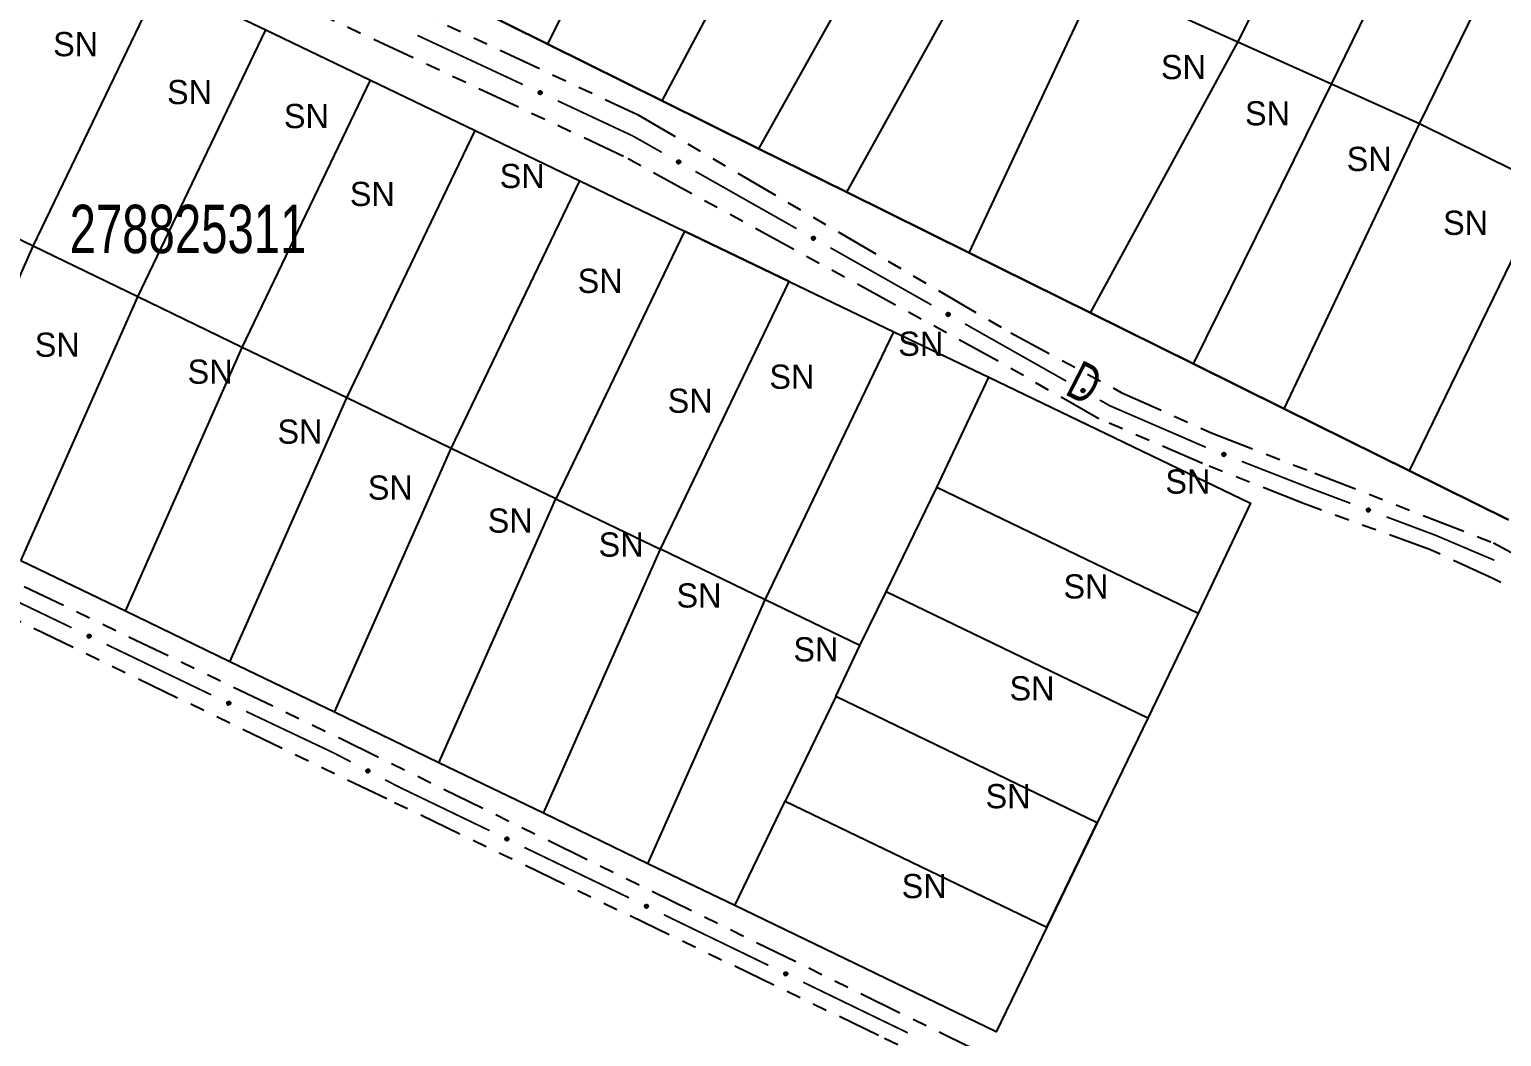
# Model space of a CAD drawing. Extents: x 203665 to 205970, y 4870865 to 4873745.
# Drawn here: x 204718.4 to 204870.5, y 4873324.7 to 4873428.7 of the extents above; entities that cross this region are included whole.
import ezdxf
from ezdxf.enums import TextEntityAlignment as Align

# ---------------------------------------------------------------- set-up
doc = ezdxf.new("R2010")
doc.units = 0
doc.header["$LTSCALE"] = 1.5
doc.header["$MEASUREMENT"] = 0
doc.linetypes.add('TRACO_25', pattern=[8, 3, -1, 1, -1, 1, -1])
for name, color, linetype in [('CD_MALHA_LOTES', 7, 'CONTINUOUS'), ('CD_TXT_QUADRA', 7, 'CONTINUOUS'), ('RU-QUADRA', 210, 'CONTINUOUS'), ('SV-EIXO-RUA-N-PAV', 6, 'CONTINUOUS'), ('SV-RUA-NAO-PAV', 7, 'CONTINUOUS'), ('SV-TXT-RUA-N-PAV', 7, 'CONTINUOUS'), ('Th_NmrPort', 1, 'CONTINUOUS')]:
    doc.layers.add(name, color=color, linetype=linetype)
doc.styles.add('ARIAL', font='ARIAL.SHX')

msp = doc.modelspace()

# ---------------------------------------------------------------- linework, layer by layer
at = {"layer": 'CD_MALHA_LOTES', "linetype": 'Continuous', "flags": 128}
for points in [[(204843.24, 4873427.44), (204858.12, 4873456.89)], [(204771.943494, 4873427.220193), (204785.618593, 4873454.893959)], [(204852.943081, 4873423.081618), (204867.333858, 4873452.626252)], [(204783.785183, 4873421.356903), (204798.52, 4873449.13)], [(204862.03, 4873419), (204876.427089, 4873448.418324)], [(204793.75551, 4873416.420199), (204809.085103, 4873443.826472)], [(204802.842351, 4873411.920944), (204818.022138, 4873439.340211)], [(204718.787202, 4873406.33619), (204731.991326, 4873433.882098)], [(204731.991326, 4873433.882098), (204742.809882, 4873428.689906)], [(204815.474687, 4873405.666174), (204828.74, 4873433.96)], [(204843.24, 4873427.44), (204828.74, 4873433.96)], [(204771.943494, 4873427.220193), (204763.474176, 4873431.413688)], [(204729.59346, 4873401.125827), (204742.809882, 4873428.689906)], [(204742.809882, 4873428.689906), (204753.628437, 4873423.497715)], [(204783.785183, 4873421.356903), (204771.943494, 4873427.220193)], [(204828.011592, 4873399.458655), (204843.24, 4873427.44)], [(204852.943081, 4873423.081618), (204843.24, 4873427.44)], [(204740.37238, 4873395.877123), (204753.628437, 4873423.497715)], [(204753.628437, 4873423.497715), (204764.444269, 4873418.299852)], [(204838.676933, 4873394.177822), (204852.943081, 4873423.081618)], [(204862.03, 4873419), (204852.943081, 4873423.081618)], [(204793.75551, 4873416.420199), (204783.785183, 4873421.356903)], [(204848.038802, 4873389.54239), (204862.03, 4873419)], [(204875.23, 4873412.45), (204862.03, 4873419)], [(204751.177276, 4873390.663924), (204764.444269, 4873418.299852)], [(204764.444269, 4873418.299852), (204775.260101, 4873413.101988)], [(204802.842351, 4873411.920944), (204793.75551, 4873416.420199)], [(204761.982173, 4873385.450724), (204775.260101, 4873413.101988)], [(204775.260101, 4873413.101988), (204786.075933, 4873407.904125)], [(204718.787202, 4873406.33619), (204707.980945, 4873411.546553)], [(204815.474687, 4873405.666174), (204802.842351, 4873411.920944)], [(204860.981651, 4873383.133872), (204875.23, 4873412.45)], [(204786.075933, 4873407.904125), (204772.78707, 4873380.237525)], [(204796.891765, 4873402.706262), (204786.075933, 4873407.904125)], [(204706.708152, 4873379.04622), (204718.787202, 4873406.33619)], [(204729.59346, 4873401.125827), (204718.787202, 4873406.33619)], [(204828.011592, 4873399.458655), (204815.474687, 4873405.666174)], [(204783.591966, 4873375.024325), (204796.891765, 4873402.706262)], [(204796.891765, 4873402.706262), (204807.707597, 4873397.508399)], [(204717.507783, 4873373.829464), (204729.59346, 4873401.125827)], [(204740.37238, 4873395.877123), (204729.59346, 4873401.125827)], [(204838.676933, 4873394.177822), (204828.011592, 4873399.458655)], [(204794.396864, 4873369.811125), (204807.707597, 4873397.508399)], [(204807.707597, 4873397.508399), (204817.50984, 4873392.796609)], [(204728.307415, 4873368.612707), (204740.37238, 4873395.877123)], [(204751.177276, 4873390.663924), (204740.37238, 4873395.877123)], [(204848.038802, 4873389.54239), (204838.676933, 4873394.177822)], [(204812.149124, 4873381.419748), (204817.50984, 4873392.796609)], [(204817.50984, 4873392.796609), (204844.549418, 4873379.801949)], [(204739.107049, 4873363.395949), (204751.177276, 4873390.663924)], [(204761.982173, 4873385.450724), (204751.177276, 4873390.663924)], [(204860.981651, 4873383.133872), (204848.038802, 4873389.54239)], [(204749.906684, 4873358.179192), (204761.982173, 4873385.450724)], [(204772.78707, 4873380.237525), (204761.982173, 4873385.450724)], [(204871.219246, 4873378.064833), (204860.981651, 4873383.133872)], [(204806.929586, 4873370.614359), (204812.149124, 4873381.419748)], [(204839.162541, 4873368.37093), (204812.149124, 4873381.419748)], [(204760.706318, 4873352.962434), (204772.78707, 4873380.237525)], [(204772.78707, 4873380.237525), (204783.591966, 4873375.024325)], [(204844.549418, 4873379.801949), (204839.162541, 4873368.37093)], [(204771.505953, 4873347.745676), (204783.591966, 4873375.024325)], [(204794.396864, 4873369.811125), (204783.591966, 4873375.024325)], [(204728.307415, 4873368.612707), (204717.507783, 4873373.829464)], [(204804.18493, 4873365.06984), (204806.929586, 4873370.614359)], [(204833.943004, 4873357.565542), (204806.929586, 4873370.614359)], [(204782.30559, 4873342.528917), (204794.396864, 4873369.811125)], [(204804.18493, 4873365.06984), (204794.396864, 4873369.811125)], [(204739.107049, 4873363.395949), (204728.307415, 4873368.612707)], [(204839.162541, 4873368.37093), (204833.943004, 4873357.565542)], [(204801.710049, 4873359.80897), (204804.18493, 4873365.06984)], [(204749.906684, 4873358.179192), (204739.107049, 4873363.395949)], [(204801.710049, 4873359.80897), (204796.490511, 4873349.003582)], [(204828.723466, 4873346.760153), (204801.710049, 4873359.80897)], [(204760.706318, 4873352.962434), (204749.906684, 4873358.179192)], [(204833.943004, 4873357.565542), (204828.723466, 4873346.760153)], [(204771.505953, 4873347.745676), (204760.706318, 4873352.962434)], [(204791.270973, 4873338.198193), (204796.490511, 4873349.003582)], [(204796.490511, 4873349.003582), (204823.503929, 4873335.954764)], [(204782.30559, 4873342.528917), (204771.505953, 4873347.745676)], [(204823.503929, 4873335.954764), (204828.723466, 4873346.760153)], [(204791.270973, 4873338.198193), (204782.30559, 4873342.528917)], [(204818.284391, 4873325.149375), (204791.270973, 4873338.198193)], [(204823.503929, 4873335.954764), (204818.284391, 4873325.149375)]]:
    msp.add_lwpolyline(points, dxfattribs=at)
at = {"layer": 'RU-QUADRA', "linetype": 'Continuous', "flags": 128}
for points in [[(204707.913803, 4873458.923831), (204719.563892, 4873453.15541), (204730.317831, 4873447.830708), (204741.519777, 4873442.284181), (204752.273707, 4873436.959484), (204763.474176, 4873431.413688), (204771.943494, 4873427.220193), (204783.785183, 4873421.356903), (204793.75551, 4873416.420199), (204802.842351, 4873411.920944), (204815.474687, 4873405.666174), (204828.011592, 4873399.458655), (204838.676933, 4873394.177822), (204848.038802, 4873389.54239), (204860.981651, 4873383.133872), (204871.219246, 4873378.064833)], [(204731.991326, 4873433.882098), (204742.809882, 4873428.689906), (204753.628437, 4873423.497715), (204764.444269, 4873418.299852), (204775.260101, 4873413.101988), (204786.075933, 4873407.904125), (204796.891765, 4873402.706262), (204807.707597, 4873397.508399), (204817.50984, 4873392.796609), (204844.549418, 4873379.801949), (204839.162541, 4873368.37093), (204833.943004, 4873357.565542), (204828.723466, 4873346.760153), (204823.503929, 4873335.954764), (204818.284391, 4873325.149375), (204791.270973, 4873338.198193), (204782.30559, 4873342.528917), (204771.505953, 4873347.745676), (204760.706318, 4873352.962434), (204749.906684, 4873358.179192), (204739.107049, 4873363.395949), (204728.307415, 4873368.612707), (204717.507783, 4873373.829464)]]:
    msp.add_lwpolyline(points, dxfattribs=at)
at = {"layer": 'SV-EIXO-RUA-N-PAV', "const_width": 0.18}
for points in [[(204758.486043, 4873428.128653), (204769.361427, 4873423.056569)], [(204772.98613, 4873421.364966), (204780.231074, 4873417.972211)], [(204780.231074, 4873417.972211), (204780.748099, 4873417.730092)], [(204780.748099, 4873417.730092), (204783.732518, 4873416.041332)], [(204787.213813, 4873414.071411), (204797.657696, 4873408.161648)], [(204801.13899, 4873406.191727), (204811.582874, 4873400.281964)], [(204815.064168, 4873398.312042), (204818.545463, 4873396.342121)], [(204818.545463, 4873396.342121), (204819.361955, 4873395.880102)], [(204819.361955, 4873395.880102), (204825.510615, 4873392.406813)], [(204828.993361, 4873390.43946), (204829.864048, 4873389.947622)], [(204829.864048, 4873389.947622), (204830.022471, 4873389.858131)], [(204830.022471, 4873389.858131), (204839.94912, 4873385.557923)], [(204843.672654, 4873384.096889), (204850.192077, 4873381.547942)], [(204850.192077, 4873381.547942), (204850.895925, 4873381.272753)], [(204850.895925, 4873381.272753), (204854.868916, 4873379.779719)], [(204858.613251, 4873378.372612), (204863.293671, 4873376.613728)], [(204863.293671, 4873376.613728), (204863.672269, 4873376.471452)], [(204863.672269, 4873376.471452), (204869.742359, 4873373.891664)], [(204711.942556, 4873372.117249), (204722.756174, 4873366.914783)], [(204726.360714, 4873365.180627), (204737.174332, 4873359.978161)], [(204740.787824, 4873358.262752), (204749.823956, 4873353.979258)], [(204749.823956, 4873353.979258), (204749.884242, 4873353.95068)], [(204749.884242, 4873353.95068), (204751.597091, 4873353.054168)], [(204755.141007, 4873351.199267), (204756.026986, 4873350.735541)], [(204756.026986, 4873350.735541), (204756.441168, 4873350.518757)], [(204756.441168, 4873350.518757), (204765.929428, 4873345.946361)], [(204769.532844, 4873344.209873), (204780.343093, 4873339.000409)], [(204783.943415, 4873337.257518), (204794.741887, 4873332.023686)], [(204798.341378, 4873330.279075), (204806.440232, 4873326.3537)], [(204806.440232, 4873326.3537), (204806.608629, 4873326.272081)], [(204806.608629, 4873326.272081), (204809.14237, 4873325.050456)]]:
    msp.add_lwpolyline(points, dxfattribs=at)
at = {"layer": 'SV-EIXO-RUA-N-PAV'}
for points in [[(204771.090304, 4873422.371715), (204771.136022, 4873422.38909), (204771.178867, 4873422.394673), (204771.215943, 4873422.389045), (204771.247409, 4873422.375529), (204771.278042, 4873422.358075), (204771.305045, 4873422.333664), (204771.329014, 4873422.299931), (204771.346765, 4873422.254192), (204771.3496, 4873422.209925), (204771.346026, 4873422.173281), (204771.333821, 4873422.139659), (204771.316367, 4873422.110184), (204771.290083, 4873422.082974), (204771.255661, 4873422.059018), (204771.209237, 4873422.042282), (204771.167195, 4873422.037096), (204771.131476, 4873422.043481), (204771.097752, 4873422.055966), (204771.066691, 4873422.074159), (204771.040323, 4873422.098274), (204771.016266, 4873422.132975), (204771.000354, 4873422.179015), (204770.994703, 4873422.220888), (204771.000586, 4873422.256687), (204771.013624, 4873422.289611), (204771.030756, 4873422.320549), (204771.054165, 4873422.348715), (204771.090304, 4873422.371715)], [(204785.40233, 4873415.222937), (204785.44927, 4873415.236671), (204785.492422, 4873415.238876), (204785.528941, 4873415.230355), (204785.55925, 4873415.214412), (204785.588419, 4873415.194608), (204785.613423, 4873415.168153), (204785.634671, 4873415.132645), (204785.648779, 4873415.085653), (204785.648132, 4873415.041301), (204785.641694, 4873415.00505), (204785.626889, 4873414.972489), (204785.607176, 4873414.944474), (204785.578837, 4873414.91941), (204785.542642, 4873414.898229), (204785.495048, 4873414.885187), (204785.452728, 4873414.883316), (204785.417621, 4873414.892485), (204785.384981, 4873414.907576), (204785.355443, 4873414.928151), (204785.331048, 4873414.954261), (204785.309787, 4873414.990742), (204785.297538, 4873415.037889), (204785.29519, 4873415.080076), (204785.303863, 4873415.115303), (204785.319444, 4873415.147103), (204785.338951, 4873415.176601), (204785.364498, 4873415.202843), (204785.40233, 4873415.222937)], [(204799.327507, 4873407.343253), (204799.374448, 4873407.356986), (204799.417599, 4873407.359191), (204799.454119, 4873407.350671), (204799.484427, 4873407.334727), (204799.513597, 4873407.314924), (204799.538601, 4873407.288469), (204799.559849, 4873407.25296), (204799.573956, 4873407.205969), (204799.573309, 4873407.161616), (204799.566872, 4873407.125366), (204799.552066, 4873407.092805), (204799.532353, 4873407.06479), (204799.504015, 4873407.039726), (204799.46782, 4873407.018545), (204799.420225, 4873407.005503), (204799.377906, 4873407.003632), (204799.342799, 4873407.0128), (204799.310158, 4873407.027892), (204799.280621, 4873407.048467), (204799.256226, 4873407.074577), (204799.234965, 4873407.111058), (204799.222715, 4873407.158204), (204799.220367, 4873407.200391), (204799.22904, 4873407.235618), (204799.244622, 4873407.267418), (204799.264129, 4873407.296917), (204799.289675, 4873407.323159), (204799.327507, 4873407.343253)], [(204813.252685, 4873399.463568), (204813.299626, 4873399.477302), (204813.342777, 4873399.479507), (204813.379297, 4873399.470987), (204813.409605, 4873399.455043), (204813.438775, 4873399.435239), (204813.463779, 4873399.408785), (204813.485027, 4873399.373276), (204813.499134, 4873399.326285), (204813.498487, 4873399.281932), (204813.49205, 4873399.245681), (204813.477244, 4873399.21312), (204813.457531, 4873399.185106), (204813.429193, 4873399.160042), (204813.392998, 4873399.13886), (204813.345403, 4873399.125818), (204813.303084, 4873399.123947), (204813.267976, 4873399.133116), (204813.235336, 4873399.148208), (204813.205798, 4873399.168782), (204813.181404, 4873399.194892), (204813.160143, 4873399.231373), (204813.147893, 4873399.27852), (204813.145545, 4873399.320707), (204813.154218, 4873399.355934), (204813.1698, 4873399.387734), (204813.189307, 4873399.417232), (204813.214853, 4873399.443474), (204813.252685, 4873399.463568)], [(204827.181029, 4873391.58965), (204827.22796, 4873391.603418), (204827.271109, 4873391.605655), (204827.307636, 4873391.597161), (204827.337956, 4873391.58124), (204827.36714, 4873391.561458), (204827.392163, 4873391.535022), (204827.413438, 4873391.499529), (204827.427579, 4873391.452548), (204827.426965, 4873391.408195), (204827.420555, 4873391.371939), (204827.405773, 4873391.339367), (204827.386081, 4873391.311338), (204827.357761, 4873391.286253), (204827.321581, 4873391.265045), (204827.273996, 4873391.251968), (204827.231678, 4873391.250066), (204827.196564, 4873391.259209), (204827.163913, 4873391.274276), (204827.13436, 4873391.294829), (204827.109946, 4873391.320921), (204827.088658, 4873391.357387), (204827.076374, 4873391.404524), (204827.073995, 4873391.44671), (204827.082642, 4873391.481943), (204827.0982, 4873391.513754), (204827.117685, 4873391.543267), (204827.143212, 4873391.569528), (204827.181029, 4873391.58965)], [(204841.71623, 4873384.980002), (204841.76075, 4873385.000251), (204841.803153, 4873385.00855), (204841.840512, 4873385.005293), (204841.872774, 4873384.993807), (204841.904457, 4873384.978338), (204841.932958, 4873384.955695), (204841.959025, 4873384.923557), (204841.979651, 4873384.87904), (204841.985298, 4873384.835043), (204841.984064, 4873384.798246), (204841.974024, 4873384.763915), (204841.958481, 4873384.733389), (204841.933982, 4873384.704561), (204841.901155, 4873384.678463), (204841.855889, 4873384.658806), (204841.814263, 4873384.650955), (204841.77821, 4873384.655054), (204841.74376, 4873384.665366), (204841.711604, 4873384.681546), (204841.683755, 4873384.703935), (204841.657537, 4873384.737034), (204841.638728, 4873384.781968), (204841.630423, 4873384.823396), (204841.634015, 4873384.859496), (204841.644932, 4873384.893184), (204841.66006, 4873384.92515), (204841.681629, 4873384.954748), (204841.71623, 4873384.980002)], [(204856.64531, 4873379.229753), (204856.689558, 4873379.25059), (204856.731848, 4873379.259449), (204856.769246, 4873379.256687), (204856.801658, 4873379.245628), (204856.833542, 4873379.23058), (204856.862341, 4873379.208317), (204856.888831, 4873379.176526), (204856.910044, 4873379.132286), (204856.916273, 4873379.088368), (204856.915527, 4873379.051558), (204856.905941, 4873379.017097), (204856.890804, 4873378.986368), (204856.866688, 4873378.957218), (204856.83421, 4873378.930688), (204856.789209, 4873378.910433), (204856.747689, 4873378.902032), (204856.711586, 4873378.905654), (204856.677002, 4873378.915509), (204856.644635, 4873378.931262), (204856.616491, 4873378.95328), (204856.589838, 4873378.986029), (204856.570436, 4873379.03071), (204856.561584, 4873379.072025), (204856.564698, 4873379.10817), (204856.575167, 4873379.141999), (204856.589871, 4873379.174162), (204856.611046, 4873379.204043), (204856.64531, 4873379.229753)], [(204724.476693, 4873366.209194), (204724.522617, 4873366.226017), (204724.565526, 4873366.231085), (204724.602532, 4873366.225011), (204724.633833, 4873366.211118), (204724.664254, 4873366.193297), (204724.690962, 4873366.168563), (204724.714523, 4873366.134545), (204724.731722, 4873366.088595), (204724.734025, 4873366.044298), (204724.730012, 4873366.007699), (204724.717403, 4873365.974226), (204724.699596, 4873365.944963), (204724.672986, 4873365.918071), (204724.638279, 4873365.89453), (204724.591657, 4873365.878354), (204724.549555, 4873365.873674), (204724.513916, 4873365.880488), (204724.480345, 4873365.893377), (204724.449505, 4873365.911943), (204724.423429, 4873365.936373), (204724.39979, 4873365.971361), (204724.384433, 4873366.017589), (204724.379286, 4873366.059526), (204724.385599, 4873366.095252), (204724.399032, 4873366.128017), (204724.416535, 4873366.158747), (204724.44028, 4873366.186629), (204724.476693, 4873366.209194)], [(204738.897919, 4873359.280466), (204738.943746, 4873359.297553), (204738.986625, 4873359.302868), (204739.023665, 4873359.297007), (204739.055045, 4873359.283294), (204739.085569, 4873359.265648), (204739.112418, 4873359.241068), (204739.136175, 4873359.207186), (204739.153638, 4873359.161337), (204739.156196, 4873359.117053), (204739.152393, 4873359.080432), (204739.139977, 4873359.046887), (204739.122338, 4873359.017522), (204739.095884, 4873358.990477), (204739.061313, 4873358.966737), (204739.014784, 4873358.950293), (204738.97271, 4873358.945371), (204738.937033, 4873358.95198), (204738.903388, 4873358.964676), (204738.872442, 4873358.983064), (204738.846225, 4873359.007344), (204738.822385, 4873359.042195), (204738.806763, 4873359.088334), (204738.801375, 4873359.130241), (204738.807482, 4873359.166002), (204738.820726, 4873359.198844), (204738.838052, 4873359.229674), (204738.861637, 4873359.257693), (204738.897919, 4873359.280466)], [(204753.292798, 4873352.290875), (204753.339264, 4873352.306137), (204753.38232, 4873352.309754), (204753.419099, 4873352.302433), (204753.449913, 4873352.28749), (204753.479716, 4873352.268652), (204753.505573, 4873352.243031), (204753.527972, 4873352.208236), (204753.543609, 4873352.161732), (204753.544415, 4873352.117382), (204753.539168, 4873352.08094), (204753.525436, 4873352.047912), (204753.506651, 4873352.019267), (204753.479148, 4873351.993289), (204753.443666, 4873351.970934), (204753.396523, 4873351.956341), (204753.354288, 4873351.953085), (204753.318899, 4873351.9611), (204753.285783, 4873351.975115), (204753.255587, 4873351.994712), (204753.230351, 4873352.020009), (204753.207907, 4873352.055774), (204753.194121, 4873352.102495), (204753.190393, 4873352.144582), (204753.197908, 4873352.180074), (204753.21244, 4873352.212367), (204753.230971, 4873352.242488), (204753.255644, 4873352.269553), (204753.292798, 4873352.290875)], [(204767.649489, 4873345.239658), (204767.695424, 4873345.256452), (204767.738336, 4873345.261492), (204767.775338, 4873345.255394), (204767.80663, 4873345.24148), (204767.83704, 4873345.22364), (204767.863731, 4873345.198889), (204767.887271, 4873345.164855), (204767.90444, 4873345.118895), (204767.906714, 4873345.074595), (204767.902677, 4873345.038), (204767.890047, 4873345.004535), (204767.872221, 4873344.975283), (204767.845594, 4873344.948408), (204767.810872, 4873344.92489), (204767.764239, 4873344.908744), (204767.722134, 4873344.904091), (204767.6865, 4873344.910929), (204767.652937, 4873344.923839), (204767.622109, 4873344.942425), (204767.596048, 4873344.966872), (204767.572432, 4873345.001875), (204767.557105, 4873345.048113), (204767.551985, 4873345.090054), (204767.558321, 4873345.125775), (204767.571775, 4873345.158532), (204767.589298, 4873345.18925), (204767.613062, 4873345.217117), (204767.649489, 4873345.239658)], [(204782.062388, 4873338.291549), (204782.10836, 4873338.308239), (204782.151284, 4873338.313183), (204782.188272, 4873338.307002), (204782.219532, 4873338.293017), (204782.249902, 4873338.275108), (204782.276538, 4873338.250296), (204782.3, 4873338.21621), (204782.317066, 4873338.170211), (204782.31924, 4873338.125907), (204782.315121, 4873338.08932), (204782.302415, 4873338.055884), (204782.284523, 4873338.026673), (204782.257835, 4873337.999858), (204782.22306, 4873337.976418), (204782.176391, 4873337.960377), (204782.134276, 4873337.955819), (204782.098657, 4873337.962737), (204782.065123, 4873337.975723), (204782.034337, 4873337.994378), (204782.008332, 4873338.018884), (204781.984795, 4873338.05394), (204781.969572, 4873338.100213), (204781.964547, 4873338.142165), (204781.970963, 4873338.177872), (204781.984491, 4873338.210598), (204782.002083, 4873338.241277), (204782.02591, 4873338.26909), (204782.062388, 4873338.291549)], [(204796.46035, 4873331.313105), (204796.506323, 4873331.329795), (204796.549247, 4873331.334739), (204796.586234, 4873331.328558), (204796.617495, 4873331.314573), (204796.647865, 4873331.296664), (204796.6745, 4873331.271853), (204796.697962, 4873331.237767), (204796.715029, 4873331.191767), (204796.717203, 4873331.147463), (204796.713083, 4873331.110877), (204796.700377, 4873331.07744), (204796.682485, 4873331.048229), (204796.655798, 4873331.021414), (204796.621023, 4873330.997974), (204796.574353, 4873330.981933), (204796.532239, 4873330.977375), (204796.496619, 4873330.984293), (204796.463086, 4873330.997279), (204796.4323, 4873331.015935), (204796.406294, 4873331.040441), (204796.382757, 4873331.075497), (204796.367535, 4873331.121769), (204796.362509, 4873331.163721), (204796.368925, 4873331.199428), (204796.382454, 4873331.232155), (204796.400046, 4873331.262834), (204796.423872, 4873331.290647), (204796.46035, 4873331.313105)]]:
    msp.add_lwpolyline(points, close=True, dxfattribs=at)
for points in [[(204770.994703, 4873422.220888), (204771.316367, 4873422.110184)], [(204770.999072, 4873422.198126), (204771.298495, 4873422.097627)], [(204771.000354, 4873422.179015), (204771.290083, 4873422.082974)], [(204771.000465, 4873422.236623), (204771.322147, 4873422.125743)], [(204771.000586, 4873422.256687), (204771.333821, 4873422.139659)], [(204771.009277, 4873422.27166), (204771.337226, 4873422.154845)], [(204771.012436, 4873422.155759), (204771.269897, 4873422.071819)], [(204771.013624, 4873422.289611), (204771.346026, 4873422.173281)], [(204771.016266, 4873422.132975), (204771.255661, 4873422.059018)], [(204771.026086, 4873422.304472), (204771.344058, 4873422.195322)], [(204771.030756, 4873422.320549), (204771.3496, 4873422.209925)], [(204771.034291, 4873422.115454), (204771.225222, 4873422.053508)], [(204771.040323, 4873422.098274), (204771.209237, 4873422.042282)], [(204771.046688, 4873422.332505), (204771.344214, 4873422.234396)], [(204771.054165, 4873422.348715), (204771.346765, 4873422.254192)], [(204771.057709, 4873422.084958), (204771.182194, 4873422.041957)], [(204771.066691, 4873422.074159), (204771.167195, 4873422.037096)], [(204771.072236, 4873422.35823), (204771.3339, 4873422.276847)], [(204771.090304, 4873422.371715), (204771.329014, 4873422.299931)], [(204771.115591, 4873422.380167), (204771.310149, 4873422.319542)], [(204771.136022, 4873422.38909), (204771.305045, 4873422.333664)], [(204771.160432, 4873422.392378), (204771.283104, 4873422.348717)], [(204771.178867, 4873422.394673), (204771.278042, 4873422.358075)], [(204785.29519, 4873415.080076), (204785.607176, 4873414.944474)], [(204785.297538, 4873415.037889), (204785.578837, 4873414.91941)], [(204785.297759, 4873415.057042), (204785.588374, 4873414.933359)], [(204785.302168, 4873415.095311), (204785.614159, 4873414.959532)], [(204785.303863, 4873415.115303), (204785.626889, 4873414.972489)], [(204785.307758, 4873415.013756), (204785.557838, 4873414.909874)], [(204785.309787, 4873414.990742), (204785.542642, 4873414.898229)], [(204785.313702, 4873415.129548), (204785.631474, 4873414.987361)], [(204785.319444, 4873415.147103), (204785.641694, 4873415.00505)], [(204785.326382, 4873414.97186), (204785.511864, 4873414.895125)], [(204785.331048, 4873414.954261), (204785.495048, 4873414.885187)], [(204785.333034, 4873415.16094), (204785.641462, 4873415.027177)], [(204785.338951, 4873415.176601), (204785.648132, 4873415.041301)], [(204785.347336, 4873414.939622), (204785.468063, 4873414.886986)], [(204785.355443, 4873414.928151), (204785.452728, 4873414.883316)], [(204785.355771, 4873415.18727), (204785.644683, 4873415.066118)], [(204785.364498, 4873415.202843), (204785.648779, 4873415.085653)], [(204785.38326, 4873415.210911), (204785.637731, 4873415.109247)], [(204785.40233, 4873415.222937), (204785.634671, 4873415.132645)], [(204785.428202, 4873415.229379), (204785.617404, 4873415.153675)], [(204785.44927, 4873415.236671), (204785.613423, 4873415.168153)], [(204785.473863, 4873415.238034), (204785.592731, 4873415.184882)], [(204785.492422, 4873415.238876), (204785.588419, 4873415.194608)], [(204799.220367, 4873407.200391), (204799.532353, 4873407.06479)], [(204799.222715, 4873407.158204), (204799.504015, 4873407.039726)], [(204799.222937, 4873407.177357), (204799.513551, 4873407.053674)], [(204799.227346, 4873407.215626), (204799.539336, 4873407.079847)], [(204799.22904, 4873407.235618), (204799.552066, 4873407.092805)], [(204799.232936, 4873407.134071), (204799.483016, 4873407.030189)], [(204799.234965, 4873407.111058), (204799.46782, 4873407.018545)], [(204799.23888, 4873407.249863), (204799.556652, 4873407.107677)], [(204799.244622, 4873407.267418), (204799.566872, 4873407.125366)], [(204799.25156, 4873407.092176), (204799.437042, 4873407.01544)], [(204799.256226, 4873407.074577), (204799.420225, 4873407.005503)], [(204799.258211, 4873407.281256), (204799.566639, 4873407.147493)], [(204799.264129, 4873407.296917), (204799.573309, 4873407.161616)], [(204799.272513, 4873407.059937), (204799.393241, 4873407.007301)], [(204799.280621, 4873407.048467), (204799.377906, 4873407.003632)], [(204799.280949, 4873407.307585), (204799.56986, 4873407.186434)], [(204799.289675, 4873407.323159), (204799.573956, 4873407.205969)], [(204799.308437, 4873407.331227), (204799.562909, 4873407.229563)], [(204799.327507, 4873407.343253), (204799.559849, 4873407.25296)], [(204799.35338, 4873407.349695), (204799.542581, 4873407.27399)], [(204799.374448, 4873407.356986), (204799.538601, 4873407.288469)], [(204799.399041, 4873407.358349), (204799.517909, 4873407.305198)], [(204799.417599, 4873407.359191), (204799.513597, 4873407.314924)], [(204813.145545, 4873399.320707), (204813.457531, 4873399.185106)], [(204813.147893, 4873399.27852), (204813.429193, 4873399.160042)], [(204813.148115, 4873399.297673), (204813.438729, 4873399.17399)], [(204813.152523, 4873399.335942), (204813.464514, 4873399.200163)], [(204813.154218, 4873399.355934), (204813.477244, 4873399.21312)], [(204813.158113, 4873399.254387), (204813.408194, 4873399.150505)], [(204813.160143, 4873399.231373), (204813.392998, 4873399.13886)], [(204813.164057, 4873399.370179), (204813.48183, 4873399.227993)], [(204813.1698, 4873399.387734), (204813.49205, 4873399.245681)], [(204813.176738, 4873399.212492), (204813.36222, 4873399.135756)], [(204813.181404, 4873399.194892), (204813.345403, 4873399.125818)], [(204813.183389, 4873399.401571), (204813.491817, 4873399.267808)], [(204813.189307, 4873399.417232), (204813.498487, 4873399.281932)], [(204813.197691, 4873399.180253), (204813.318418, 4873399.127617)], [(204813.205798, 4873399.168782), (204813.303084, 4873399.123947)], [(204813.206127, 4873399.427901), (204813.495038, 4873399.306749)], [(204813.214853, 4873399.443474), (204813.499134, 4873399.326285)], [(204813.233615, 4873399.451542), (204813.488087, 4873399.349879)], [(204813.252685, 4873399.463568), (204813.485027, 4873399.373276)], [(204813.278558, 4873399.47001), (204813.467759, 4873399.394306)], [(204813.299626, 4873399.477302), (204813.463779, 4873399.408785)], [(204813.324219, 4873399.478665), (204813.443086, 4873399.425513)], [(204813.342777, 4873399.479507), (204813.438775, 4873399.435239)], [(204827.143212, 4873391.569528), (204827.427579, 4873391.452548)], [(204827.161968, 4873391.57761), (204827.416515, 4873391.476134)], [(204827.181029, 4873391.58965), (204827.413438, 4873391.499529)], [(204827.206897, 4873391.596111), (204827.396154, 4873391.520546)], [(204827.22796, 4873391.603418), (204827.392163, 4873391.535022)], [(204827.252552, 4873391.604799), (204827.371459, 4873391.551735)], [(204827.271109, 4873391.605655), (204827.36714, 4873391.561458)], [(204827.073995, 4873391.44671), (204827.386081, 4873391.311338)], [(204827.076374, 4873391.404524), (204827.357761, 4873391.286253)], [(204827.076581, 4873391.423677), (204827.367287, 4873391.300209)], [(204827.080962, 4873391.461949), (204827.393053, 4873391.326401)], [(204827.082642, 4873391.481943), (204827.405773, 4873391.339367)], [(204827.086612, 4873391.380399), (204827.336769, 4873391.276701)], [(204827.088658, 4873391.357387), (204827.321581, 4873391.265045)], [(204827.092471, 4873391.496195), (204827.410348, 4873391.354243)], [(204827.0982, 4873391.513754), (204827.420555, 4873391.371939)], [(204827.105267, 4873391.338517), (204827.290806, 4873391.261918)], [(204827.109946, 4873391.320921), (204827.273996, 4873391.251968)], [(204827.111779, 4873391.527602), (204827.420306, 4873391.394066)], [(204827.117685, 4873391.543267), (204827.426965, 4873391.408195)], [(204827.126244, 4873391.306294), (204827.24701, 4873391.253747)], [(204827.13436, 4873391.294829), (204827.231678, 4873391.250066)], [(204827.134497, 4873391.553948), (204827.423498, 4873391.43301)], [(204841.630423, 4873384.823396), (204841.958481, 4873384.733389)], [(204841.634015, 4873384.859496), (204841.974024, 4873384.763915)], [(204841.635171, 4873384.839466), (204841.963259, 4873384.749284)], [(204841.636232, 4873384.800958), (204841.941445, 4873384.71972)], [(204841.638728, 4873384.781968), (204841.933982, 4873384.704561)], [(204841.641736, 4873384.874992), (204841.976455, 4873384.779287)], [(204841.644932, 4873384.893184), (204841.984064, 4873384.798246)], [(204841.652266, 4873384.759527), (204841.914547, 4873384.692144)], [(204841.656422, 4873384.908808), (204841.980697, 4873384.820117)], [(204841.657537, 4873384.737034), (204841.901155, 4873384.678463)], [(204841.66006, 4873384.92515), (204841.985298, 4873384.835043)], [(204841.675198, 4873384.938095), (204841.978366, 4873384.859121)], [(204841.676641, 4873384.720695), (204841.871128, 4873384.671027)], [(204841.681629, 4873384.954748), (204841.979651, 4873384.87904)], [(204841.683755, 4873384.703935), (204841.855889, 4873384.658806)], [(204841.699058, 4873384.965394), (204841.965371, 4873384.90083)], [(204841.701953, 4873384.691752), (204841.828922, 4873384.656761)], [(204841.711604, 4873384.681546), (204841.814263, 4873384.650955)], [(204841.71623, 4873384.980002), (204841.959025, 4873384.923557)], [(204841.740929, 4873384.990046), (204841.938951, 4873384.941926)], [(204841.76075, 4873385.000251), (204841.932958, 4873384.955695)], [(204841.784902, 4873385.005086), (204841.910103, 4873384.969321)], [(204841.803153, 4873385.00855), (204841.904457, 4873384.978338)], [(204856.561584, 4873379.072025), (204856.890804, 4873378.986368)], [(204856.564698, 4873379.10817), (204856.905941, 4873379.017097)], [(204856.566119, 4873379.088156), (204856.895371, 4873379.002325)], [(204856.567689, 4873379.049666), (204856.87395, 4873378.972475)], [(204856.570436, 4873379.03071), (204856.866688, 4873378.957218)], [(204856.572213, 4873379.123766), (204856.908169, 4873379.0325)], [(204856.575167, 4873379.141999), (204856.915527, 4873379.051558)], [(204856.58427, 4873379.008451), (204856.847419, 4873378.944545)], [(204856.58645, 4873379.157774), (204856.911871, 4873379.073382)], [(204856.589838, 4873378.986029), (204856.83421, 4873378.930688)], [(204856.589871, 4873379.174162), (204856.916273, 4873379.088368)], [(204856.604837, 4873379.187306), (204856.909023, 4873379.112352)], [(204856.609157, 4873378.969945), (204856.804284, 4873378.922855)], [(204856.611046, 4873379.204043), (204856.910044, 4873379.132286)], [(204856.616491, 4873378.95328), (204856.789209, 4873378.910433)], [(204856.628333, 4873379.214919), (204856.895477, 4873379.153885)], [(204856.634849, 4873378.941339), (204856.762271, 4873378.908032)], [(204856.644635, 4873378.931262), (204856.747689, 4873378.902032)], [(204856.64531, 4873379.229753), (204856.888831, 4873379.176526)], [(204856.669874, 4873379.240124), (204856.868515, 4873379.194629)], [(204856.689558, 4873379.25059), (204856.862341, 4873379.208317)], [(204856.713644, 4873379.255744), (204856.839308, 4873379.221639)], [(204856.731848, 4873379.259449), (204856.833542, 4873379.23058)], [(204724.379286, 4873366.059526), (204724.699596, 4873365.944963)], [(204724.383381, 4873366.036714), (204724.681574, 4873365.932622)], [(204724.384433, 4873366.017589), (204724.672986, 4873365.918071)], [(204724.385236, 4873366.075191), (204724.705563, 4873365.960451)], [(204724.385599, 4873366.095252), (204724.717403, 4873365.974226)], [(204724.394469, 4873366.110119), (204724.72099, 4873365.98937)], [(204724.396235, 4873365.994188), (204724.652668, 4873365.907159)], [(204724.399032, 4873366.128017), (204724.730012, 4873366.007699)], [(204724.39979, 4873365.971361), (204724.638279, 4873365.89453)], [(204724.411671, 4873366.142727), (204724.728309, 4873366.029762)], [(204724.416535, 4873366.158747), (204724.734025, 4873366.044298)], [(204724.417603, 4873365.953624), (204724.607776, 4873365.889387)], [(204724.423429, 4873365.936373), (204724.591657, 4873365.878354)], [(204724.432609, 4873366.17051), (204724.728934, 4873366.068831)], [(204724.44028, 4873366.186629), (204724.731722, 4873366.088595)], [(204724.440653, 4873365.922849), (204724.564612, 4873365.878354)], [(204724.449505, 4873365.911943), (204724.549555, 4873365.873674)], [(204724.458465, 4873366.195926), (204724.719131, 4873366.111403)], [(204724.476693, 4873366.209194), (204724.714523, 4873366.134545)], [(204724.50208, 4873366.217341), (204724.695895, 4873366.154381)], [(204724.522617, 4873366.226017), (204724.690962, 4873366.168563)], [(204724.547065, 4873366.229012), (204724.669203, 4873366.183879)], [(204724.565526, 4873366.231085), (204724.664254, 4873366.193297)], [(204738.801375, 4873359.130241), (204739.122338, 4873359.017522)], [(204738.805601, 4873359.107453), (204739.104388, 4873359.005077)], [(204738.806763, 4873359.088334), (204739.095884, 4873358.990477)], [(204738.807235, 4873359.14594), (204739.128216, 4873359.033044)], [(204738.807482, 4873359.166002), (204739.139977, 4873359.046887)], [(204738.816267, 4873359.180921), (204739.143477, 4873359.062052)], [(204738.818699, 4873359.065002), (204739.075628, 4873358.979449)], [(204738.820726, 4873359.198844), (204739.152393, 4873359.080432)], [(204738.822385, 4873359.042195), (204739.061313, 4873358.966737)], [(204738.833281, 4873359.213627), (204739.150563, 4873359.102485)], [(204738.838052, 4873359.229674), (204739.156196, 4873359.117053)], [(204738.8403, 4873359.024561), (204739.030839, 4873358.961419)], [(204738.846225, 4873359.007344), (204739.014784, 4873358.950293)], [(204738.854058, 4873359.24153), (204739.150964, 4873359.141556)], [(204738.861637, 4873359.257693), (204739.153638, 4873359.161337)], [(204738.863527, 4873358.993919), (204738.98774, 4873358.950138)], [(204738.872442, 4873358.983064), (204738.97271, 4873358.945371)], [(204738.879768, 4873359.267094), (204739.140916, 4873359.184071)], [(204738.897919, 4873359.280466), (204739.136175, 4873359.207186)], [(204738.923259, 4873359.288759), (204739.117433, 4873359.226915)], [(204738.943746, 4873359.297553), (204739.112418, 4873359.241068)], [(204738.968176, 4873359.300689), (204739.090572, 4873359.256259)], [(204738.986625, 4873359.302868), (204739.085569, 4873359.265648)], [(204753.190393, 4873352.144582), (204753.506651, 4873352.019267)], [(204753.193715, 4873352.121645), (204753.488222, 4873352.007541)], [(204753.194121, 4873352.102495), (204753.479148, 4873351.993289)], [(204753.196868, 4873352.160037), (204753.513137, 4873352.034544)], [(204753.197908, 4873352.180074), (204753.525436, 4873352.047912)], [(204753.205125, 4873352.078709), (204753.458472, 4873351.983069)], [(204753.207276, 4873352.194634), (204753.529532, 4873352.062926)], [(204753.207907, 4873352.055774), (204753.443666, 4873351.970934)], [(204753.21244, 4873352.212367), (204753.539168, 4873352.08094)], [(204753.225111, 4873352.037446), (204753.413006, 4873351.966823)], [(204753.225569, 4873352.226642), (204753.538211, 4873352.103048)], [(204753.230351, 4873352.020009), (204753.396523, 4873351.956341)], [(204753.230971, 4873352.242488), (204753.544415, 4873352.117382)], [(204753.247433, 4873352.253702), (204753.540155, 4873352.142073)], [(204753.255644, 4873352.269553), (204753.543609, 4873352.161732)], [(204753.274132, 4873352.27823), (204753.531796, 4873352.184952)], [(204753.292798, 4873352.290875), (204753.527972, 4873352.208236)], [(204753.318446, 4873352.29816), (204753.510025, 4873352.22869)], [(204753.339264, 4873352.306137), (204753.505573, 4873352.243031)], [(204753.3638, 4873352.308305), (204753.484344, 4873352.259073)], [(204753.38232, 4873352.309754), (204753.479716, 4873352.268652)], [(204753.247109, 4873352.005911), (204753.369494, 4873351.957255)], [(204753.255587, 4873351.994712), (204753.354288, 4873351.953085)], [(204767.551985, 4873345.090054), (204767.872221, 4873344.975283)], [(204767.556066, 4873345.067239), (204767.854191, 4873344.962954)], [(204767.557105, 4873345.048113), (204767.845594, 4873344.948408)], [(204767.557946, 4873345.105715), (204767.878198, 4873344.990767)], [(204767.558321, 4873345.125775), (204767.890047, 4873345.004535)], [(204767.567201, 4873345.140637), (204767.893644, 4873345.019677)], [(204767.568892, 4873345.024705), (204767.825268, 4873344.93751)], [(204767.571775, 4873345.158532), (204767.902677, 4873345.038)], [(204767.572432, 4873345.001875), (204767.810872, 4873344.92489)], [(204767.584424, 4873345.173234), (204767.900989, 4873345.060064)], [(204767.589298, 4873345.18925), (204767.906714, 4873345.074595)], [(204767.590234, 4873344.984126), (204767.780365, 4873344.919767)], [(204767.596048, 4873344.966872), (204767.764239, 4873344.908744)], [(204767.60538, 4873345.201003), (204767.901639, 4873345.099132)], [(204767.613062, 4873345.217117), (204767.90444, 4873345.118895)], [(204767.613264, 4873344.953337), (204767.737194, 4873344.908762)], [(204767.622109, 4873344.942425), (204767.722134, 4873344.904091)], [(204767.631252, 4873345.226402), (204767.891864, 4873345.14171)], [(204767.649489, 4873345.239658), (204767.887271, 4873345.164855)], [(204767.674882, 4873345.247789), (204767.868656, 4873345.184703)], [(204767.695424, 4873345.256452), (204767.863731, 4873345.198889)], [(204767.719874, 4873345.259431), (204767.841983, 4873345.214219)], [(204767.738336, 4873345.261492), (204767.83704, 4873345.22364)], [(204781.964547, 4873338.142165), (204782.284523, 4873338.026673)], [(204781.968576, 4873338.119341), (204782.266466, 4873338.014384)], [(204781.969572, 4873338.100213), (204782.257835, 4873337.999858)], [(204781.970543, 4873338.157813), (204782.290534, 4873338.042143)], [(204781.970963, 4873338.177872), (204782.302415, 4873338.055884)], [(204781.979877, 4873338.192714), (204782.306046, 4873338.071018)], [(204781.981306, 4873338.076778), (204782.237485, 4873337.989005)], [(204781.984491, 4873338.210598), (204782.315121, 4873338.08932)], [(204781.984795, 4873338.05394), (204782.22306, 4873337.976418)], [(204781.997173, 4873338.225272), (204782.313482, 4873338.111388)], [(204782.002083, 4873338.241277), (204782.31924, 4873338.125907)], [(204782.002557, 4873338.036152), (204782.192542, 4873337.971363)], [(204782.008332, 4873338.018884), (204782.176391, 4873337.960377)], [(204782.018191, 4873338.252994), (204782.314221, 4873338.150455)], [(204782.025517, 4873338.00531), (204782.149347, 4873337.960456)], [(204782.02591, 4873338.26909), (204782.317066, 4873338.170211)], [(204782.034337, 4873337.994378), (204782.134276, 4873337.955819)], [(204782.044121, 4873338.278335), (204782.304541, 4873338.193055)], [(204782.062388, 4873338.291549), (204782.3, 4873338.21621)], [(204782.087799, 4873338.299623), (204782.28143, 4873338.2361)], [(204782.10836, 4873338.308239), (204782.276538, 4873338.250296)], [(204782.132817, 4873338.311163), (204782.254823, 4873338.265676)], [(204782.151284, 4873338.313183), (204782.249902, 4873338.275108)], [(204796.362509, 4873331.163721), (204796.682485, 4873331.048229)], [(204796.366538, 4873331.140897), (204796.664428, 4873331.03594)], [(204796.367535, 4873331.121769), (204796.655798, 4873331.021414)], [(204796.368505, 4873331.179369), (204796.688497, 4873331.0637)], [(204796.368925, 4873331.199428), (204796.700377, 4873331.07744)], [(204796.377839, 4873331.21427), (204796.704008, 4873331.092574)], [(204796.379269, 4873331.098335), (204796.635448, 4873331.010562)], [(204796.382454, 4873331.232155), (204796.713083, 4873331.110877)], [(204796.382757, 4873331.075497), (204796.621023, 4873330.997974)], [(204796.395136, 4873331.246828), (204796.711444, 4873331.132944)], [(204796.400046, 4873331.262834), (204796.717203, 4873331.147463)], [(204796.400519, 4873331.057708), (204796.590504, 4873330.99292)], [(204796.406294, 4873331.040441), (204796.574353, 4873330.981933)], [(204796.416154, 4873331.27455), (204796.712183, 4873331.172011)], [(204796.42348, 4873331.026867), (204796.547309, 4873330.982012)], [(204796.423872, 4873331.290647), (204796.715029, 4873331.191767)], [(204796.4323, 4873331.015935), (204796.532239, 4873330.977375)], [(204796.442083, 4873331.299891), (204796.702504, 4873331.214611)], [(204796.46035, 4873331.313105), (204796.697962, 4873331.237767)], [(204796.485761, 4873331.321179), (204796.679393, 4873331.257656)], [(204796.506323, 4873331.329795), (204796.6745, 4873331.271853)], [(204796.530779, 4873331.332719), (204796.652786, 4873331.287232)], [(204796.549247, 4873331.334739), (204796.647865, 4873331.296664)]]:
    msp.add_lwpolyline(points, dxfattribs=at)
at = {"layer": 'SV-RUA-NAO-PAV', "linetype": 'TRACO_25'}
for points in [[(204889.14, 4873362.03, 7.095122), (204869.61, 4873372, 6.997863), (204863.16, 4873374.96, 6.978412), (204850.04, 4873379.74, 6.929782), (204839.6, 4873383.9, 6.949234), (204828.9, 4873388.5, 6.997863), (204818.42, 4873394.5, 7.172929), (204779.78, 4873415.62, 7.270188), (204733.8, 4873437.15, 7.260462), (204684.89, 4873459.68, 7.260462), (204685.553977, 4873461.035457, 7.260462), (204686.58, 4873463.13, 7.211833), (204734.42, 4873441.89, 7.435527), (204781.23, 4873419.94, 7.435527), (204819.804231, 4873397.39016, 7.065945), (204831.21, 4873391.24, 7.095122), (204840.59, 4873387.03, 7.114574), (204851.22, 4873382.89, 7.134026), (204869.67, 4873375.68, 7.192381), (204890.05, 4873364.82, 7.250736)], [(204637.386228, 4873400.89661, 5.908567), (204647.87, 4873399.2, 6.093358), (204659.54, 4873397.46, 5.986374), (204666.07, 4873395.86, 5.821034), (204674.59, 4873391.98, 6.035003), (204750.42625, 4873355.520075, 5.928563), (204813.200855, 4873324.746462, 6.293456), (204819.080014, 4873321.864357, 6.293456), (204857.636541, 4873302.861139, 6.56959), (204862.285707, 4873302.060852, 6.56959), (204865.474562, 4873303.570794, 6.56959), (204875.339858, 4873324.208564, 6.993655)], [(204822.634837, 4873300.29987, 6.184974), (204825.152975, 4873306.262999, 6.184974), (204825.371351, 4873311.92337, 6.254007), (204823.457851, 4873316.456368, 6.234283), (204816.221206, 4873319.914369, 6.332903), (204806.131448, 4873324.769209, 5.948287), (204755.316892, 4873349.219404, 5.948287), (204673.85, 4873388.53, 5.743227), (204665.93, 4873391.78, 5.743227), (204659.5, 4873392.92, 5.821034), (204648.05, 4873395.56, 5.840486), (204637.386178, 4873397.39534, 5.840486)]]:
    msp.add_polyline3d(points, dxfattribs=at)

# ---------------------------------------------------------------- texts
at = {"layer": 'CD_TXT_QUADRA', "style": 'ARIAL', "width": 0.7}
msp.add_text('278825311', height=5, dxfattribs=at).set_placement((204722.544279, 4873405.624388))
at = {"layer": 'SV-TXT-RUA-N-PAV', "style": 'ARIAL', "width": 0.7}
msp.add_text('D', height=4, rotation=333, dxfattribs=at).set_placement((204825.25406, 4873391.086613))
at = {"layer": 'Th_NmrPort', "color": 1}
for p in [(204720.84372, 4873427.22811), (204835.304084, 4873424.859915), (204732.611006, 4873422.273463), (204744.687958, 4873419.79614), (204843.990916, 4873420.078791), (204854.495922, 4873415.365006), (204766.983869, 4873413.602831), (204751.500597, 4873411.744839), (204864.46221, 4873408.765707), (204775.03517, 4873402.764541), (204718.942342, 4873396.164122), (204808.169371, 4873396.261567), (204734.735279, 4873393.377133), (204794.853758, 4873392.855247), (204784.3373, 4873390.376857), (204744.025242, 4873387.183824), (204753.35859, 4873381.397626), (204835.767933, 4873382.022985), (204765.745207, 4873377.991306), (204777.202828, 4873375.513983), (204825.239308, 4873371.184695), (204785.25413, 4873370.249671), (204797.331081, 4873364.675693), (204819.66533, 4873360.65607), (204817.188007, 4873349.508115), (204808.517375, 4873340.218152)]:
    msp.add_text('SN', height=2.5, dxfattribs=at).set_placement(p, align=Align.MIDDLE_LEFT)

doc.saveas('drawing.dxf')
